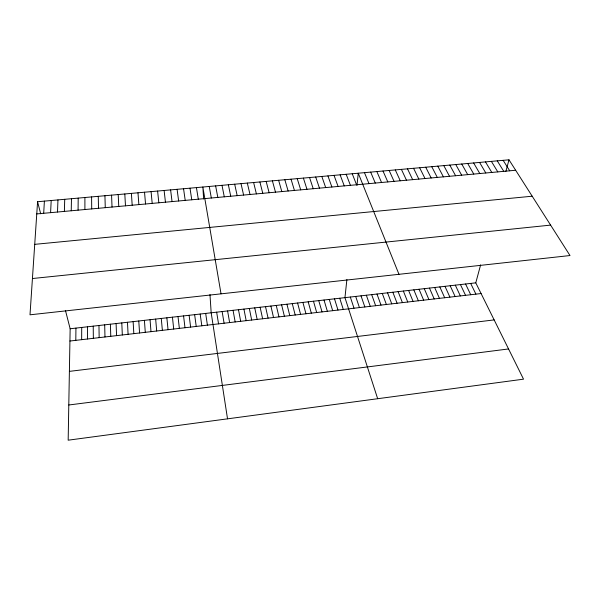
<?xml version="1.0" encoding="UTF-8"?>
<svg xmlns="http://www.w3.org/2000/svg" width="600" height="600" viewBox="0 0 600 600"><rect width="100%" height="100%" fill="white"/><g stroke="black" fill="none" stroke-linecap="round" stroke-linejoin="round"><path stroke-width="0.9" d="M84.9 209.528L84.9 197.513M81.66 339.668L81.713 327.45M78.075 210.15L78.195 198.105M75.802 340.35L75.938 328.103M65.445 310.403L70.148 328.755L68.168 440.19L523.53 379.17L475.778 282.84L480.63 264.87M71.235 210.772L71.468 198.705M64.373 211.403L64.725 199.305M57.502 212.025L57.96 199.905M50.602 212.655L51.188 200.505M43.695 213.285L44.392 201.112M37.582 201.72L30 314.812L570 255.54L508.995 159.81L37.582 201.72L40.68 213.803M346.89 279.532L344.955 297.645L377.67 398.715M356.962 185.422L358.267 173.205L398.978 274.312M505.868 171.382L508.995 159.81M68.797 404.993L508.553 348.952M69.39 371.37L494.153 319.905M69.93 341.025L481.08 293.543M70.148 328.755L475.778 282.84M32.43 278.528L550.612 225.112M34.725 244.35L532.192 196.208M36.765 213.915L515.655 170.265M503.138 160.328L509.715 170.805M497.265 160.852L503.76 171.345M491.377 161.377L497.79 171.892M485.482 161.903L491.805 172.44M479.572 162.428L485.805 172.988M473.64 162.953L479.798 173.535M467.7 163.477L473.768 174.083M461.745 164.01L467.722 174.63M455.775 164.542L461.67 175.185M449.79 165.075L455.595 175.74M443.798 165.608L449.505 176.295M437.783 166.14L443.408 176.85M431.752 166.672L437.287 177.405M425.715 167.212L431.16 177.968M419.655 167.752L425.01 178.523M470.67 283.418L475.912 294.135M413.58 168.292L418.845 179.085M465.562 283.995L470.737 294.735M407.498 168.833L412.673 179.648M460.433 284.572L465.548 295.335M401.393 169.373L406.478 180.218M455.303 285.157L460.35 295.935M450.158 285.743L455.138 296.535M395.28 169.92L400.268 180.78M444.998 286.32L449.918 297.142M389.145 170.46L394.05 181.35M439.83 286.905L444.683 297.743M434.655 287.49L439.44 298.35M383.002 171.007L387.81 181.92M429.465 288.082L434.183 298.957M376.845 171.555L381.555 182.49M424.268 288.668L428.918 299.565M370.665 172.102L375.285 183.06M419.055 289.26L423.645 300.173M413.835 289.853L418.357 300.788M364.478 172.657L369 183.63M408.6 290.445L413.055 301.395M403.357 291.038L407.745 302.01M352.23 173.745L356.565 184.762M398.107 291.63L402.42 302.625M392.842 292.23L397.088 303.24M346.178 174.285L350.415 185.325M387.562 292.822L391.748 303.855M340.11 174.825L344.257 185.887M382.275 293.423L386.393 304.478M334.028 175.365L338.085 186.45M376.98 294.022L381.022 305.093M371.67 294.623L375.645 305.715M327.93 175.905L331.89 187.012M366.345 295.222L370.252 306.337M321.817 176.445L325.688 187.583M361.013 295.83L364.853 306.968M315.69 176.993L319.462 188.145M355.673 296.438L359.438 307.59M350.317 297.038L354.015 308.212M309.555 177.54L313.23 188.715M303.397 178.087L306.975 189.285M339.735 298.237L343.29 309.457M297.225 178.635L300.705 189.855M334.5 298.83L337.987 310.065M329.265 299.423L332.678 310.68M291.038 179.183L294.428 190.433M324.015 300.015L327.36 311.295M284.843 179.738L288.127 191.002M318.75 300.615L322.028 311.91M313.478 301.215L316.68 312.525M278.625 180.285L281.812 191.58M308.19 301.808L311.325 313.147M272.392 180.84L275.483 192.157M302.895 302.407L305.962 313.763M266.153 181.395L269.138 192.735M297.593 303.007L300.585 314.385M292.275 303.615L295.192 315.007M259.89 181.958L262.778 193.312M286.95 304.215L289.793 315.63M253.612 182.512L256.403 193.897M281.61 304.822L284.385 316.26M276.255 305.423L278.962 316.882M247.32 183.075L250.013 194.475M270.9 306.03L273.525 317.513M241.013 183.63L243.6 195.06M265.522 306.638L268.08 318.142M234.69 184.192L237.18 195.645M260.138 307.252L262.62 318.772M254.745 307.86L257.153 319.403M228.353 184.755L230.737 196.237M249.337 308.475L251.67 320.032M222 185.325L224.288 196.822M243.923 309.082L246.18 320.67M215.632 185.887L217.815 197.415M238.493 309.697L240.675 321.308M233.055 310.312L235.163 321.945M209.25 186.458L211.327 198.007M227.603 310.935L229.635 322.582M221.032 293.843L202.853 187.028L203.64 198.945M222.135 311.55L224.093 323.22M216.66 312.173L218.542 323.865M196.433 187.597L198.3 199.192M227.528 418.838L211.178 312.795L209.97 294.548M190.005 188.167L191.76 199.785M205.68 313.418L207.405 325.147M183.555 188.738L185.212 200.385M200.167 314.04L201.817 325.793M194.647 314.663L196.222 326.438M177.09 189.315L178.642 200.985M189.113 315.293L190.613 327.09M170.61 189.892L172.05 201.585M183.57 315.915L184.988 327.735M164.115 190.47L165.45 202.185M178.012 316.545L179.355 328.388M172.44 317.175L173.708 329.04M157.605 191.047L158.835 202.792M166.86 317.805L168.045 329.692M151.08 191.625L152.197 203.392M161.273 318.442L162.375 330.345M155.67 319.072L156.69 331.005M144.532 192.21L145.545 204M150.053 319.71L150.99 331.665M137.977 192.795L138.87 204.608M144.42 320.347L145.282 332.325M131.4 193.38L132.188 205.215M138.78 320.985L139.567 332.985M133.132 321.63L133.83 333.645M124.808 193.965L125.483 205.83M127.47 322.267L128.085 334.312M118.2 194.55L118.762 206.445M121.792 322.913L122.325 334.972M111.57 195.142L112.028 207.053M116.1 323.558L116.558 335.64M110.4 324.202L110.775 336.308M104.933 195.728L105.27 207.675M104.685 324.847L104.977 336.975M98.273 196.32L98.498 208.29M98.962 325.493L99.165 337.65M93.225 326.145L93.345 338.317M91.597 196.913L91.71 208.905M87.472 326.798L87.51 338.993"/></g></svg>
